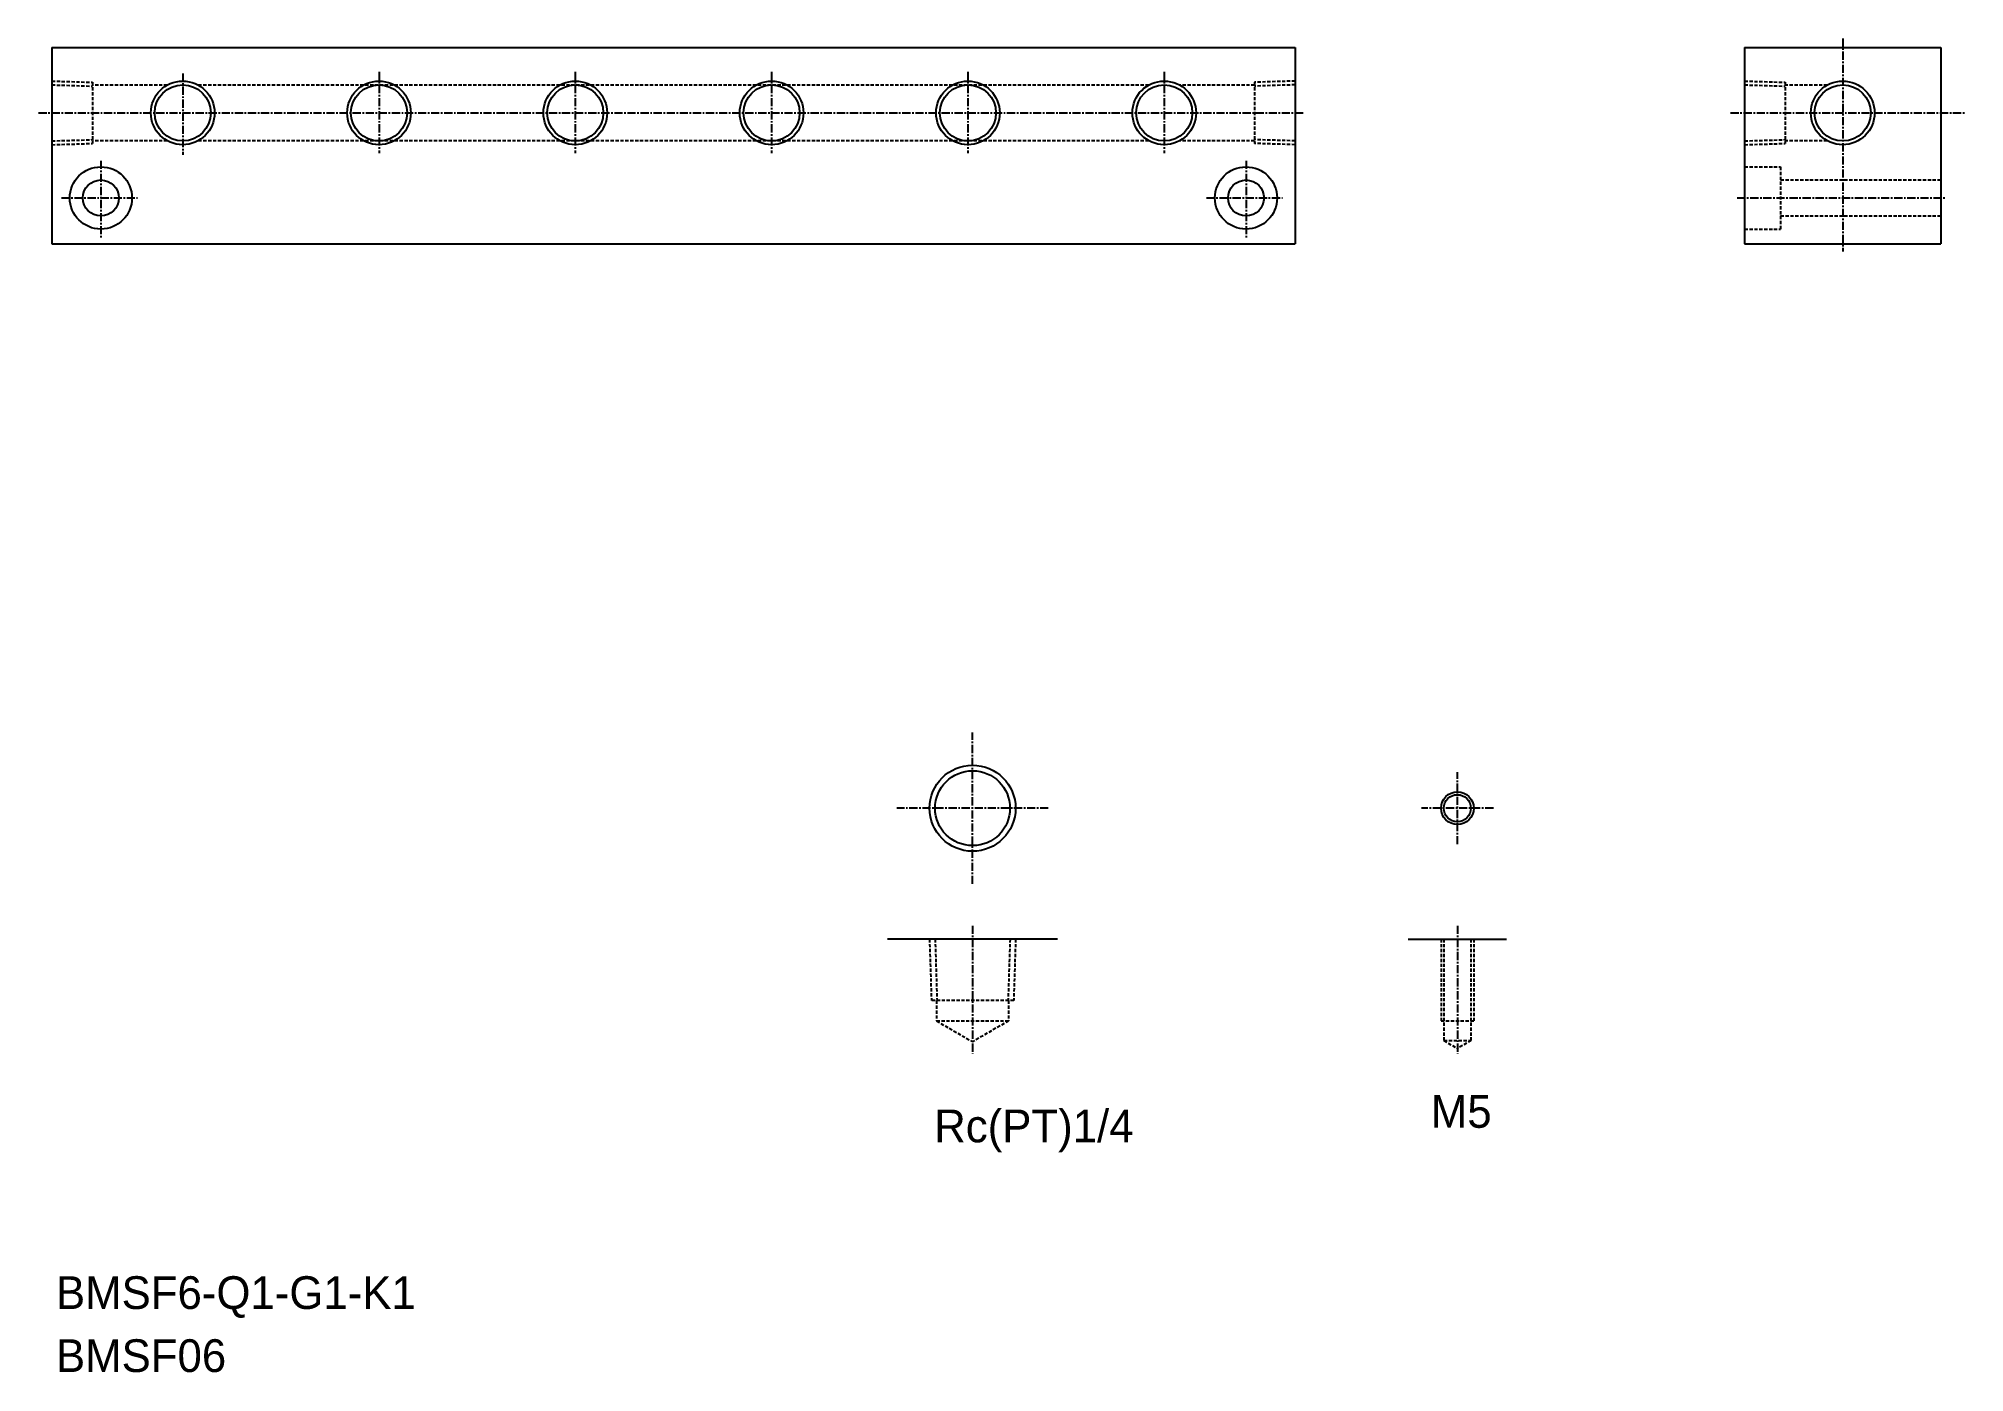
# Model space of a CAD drawing. Extents: x 1285 to 1899, y 4172 to 5110.
# Drawn here: x 1605 to 1899.3, y 4906.1 to 5109.9 of the extents above.
import ezdxf
from ezdxf.enums import TextEntityAlignment as Align

# ---------------------------------------------------------------- set-up
doc = ezdxf.new("R2010")
doc.units = 0
doc.linetypes.add('CENTER', pattern=[2, 1.25, -0.25, 0.25, -0.25])
doc.linetypes.add('DASHED', pattern=[0.75, 0.5, -0.25])
doc.layers.get('0').update_dxf_attribs({"linetype": 'CONTINUOUS'})
doc.layers.add('CENTER', color=1, linetype='CENTER')

msp = doc.modelspace()

# ---------------------------------------------------------------- linework, layer by layer
at = {"color": 7, "linetype": 'CONTINUOUS'}
for p, q in [((1607.001, 5108.496), (1797.001, 5108.496)), ((1607.001, 5108.496), (1607.001, 5078.496)), ((1797.001, 5108.496), (1797.001, 5078.496)), ((1865.687, 5108.496), (1895.687, 5108.496)), ((1865.687, 5108.496), (1865.687, 5078.496)), ((1895.687, 5108.496), (1895.687, 5078.496)), ((1607.001, 5078.496), (1797.001, 5078.496)), ((1865.687, 5078.496), (1895.687, 5078.496)), ((1760.71, 4972.272), (1734.71, 4972.272)), ((1814.303, 4972.272), (1829.303, 4972.272))]:
    msp.add_line(p, q, dxfattribs=at)
at = {"color": 3, "linetype": 'DASHED'}
for p, q in [((1607.001, 5103.36), (1613.201, 5103.166)), ((1607.001, 5102.779), (1613.201, 5102.585)), ((1613.201, 5103.166), (1613.201, 5093.825)), ((1624.635, 5102.746), (1613.201, 5102.746)), ((1774.635, 5102.746), (1629.367, 5102.746)), ((1790.801, 5102.746), (1779.367, 5102.746)), ((1797.001, 5103.36), (1790.801, 5103.166)), ((1790.801, 5103.166), (1790.801, 5093.825)), ((1797.001, 5102.779), (1790.801, 5102.585)), ((1865.687, 5103.36), (1871.887, 5103.166)), ((1865.687, 5102.779), (1871.887, 5102.585)), ((1871.887, 5103.166), (1871.887, 5093.825)), ((1878.321, 5102.746), (1871.887, 5102.746)), ((1607.001, 5094.213), (1613.201, 5094.406)), ((1607.001, 5093.632), (1613.201, 5093.825)), ((1624.635, 5094.246), (1613.201, 5094.246)), ((1774.635, 5094.246), (1629.367, 5094.246)), ((1790.801, 5094.246), (1779.367, 5094.246)), ((1797.001, 5094.213), (1790.801, 5094.406)), ((1797.001, 5093.632), (1790.801, 5093.825)), ((1865.687, 5094.213), (1871.887, 5094.406)), ((1865.687, 5093.632), (1871.887, 5093.825)), ((1878.321, 5094.246), (1871.887, 5094.246)), ((1865.687, 5090.246), (1871.187, 5090.246)), ((1871.187, 5090.246), (1871.187, 5080.746)), ((1871.187, 5088.246), (1895.687, 5088.246)), ((1865.687, 5080.746), (1871.187, 5080.746)), ((1871.187, 5082.746), (1895.687, 5082.746)), ((1741.132, 4972.272), (1741.425, 4962.872)), ((1741.988, 4972.272), (1742.281, 4962.872)), ((1753.433, 4972.272), (1753.139, 4962.872)), ((1754.289, 4972.272), (1753.995, 4962.872)), ((1819.303, 4972.272), (1819.303, 4959.772)), ((1819.736, 4972.272), (1819.736, 4956.772)), ((1823.87, 4972.272), (1823.87, 4956.772)), ((1824.303, 4972.272), (1824.303, 4959.772)), ((1753.995, 4962.872), (1741.425, 4962.872)), ((1742.21, 4962.872), (1742.21, 4959.772)), ((1753.21, 4962.872), (1753.21, 4959.772)), ((1742.21, 4959.772), (1753.21, 4959.772)), ((1742.21, 4959.772), (1747.71, 4956.597)), ((1753.21, 4959.772), (1747.71, 4956.597)), ((1819.303, 4959.772), (1824.303, 4959.772)), ((1819.736, 4956.772), (1821.803, 4955.579)), ((1819.736, 4956.772), (1823.87, 4956.772)), ((1823.87, 4956.772), (1821.803, 4955.579))]:
    msp.add_line(p, q, dxfattribs=at)
for p, q in [((1865.687, 5100.996), (1865.687, 5100.996)), ((1865.687, 5093.496), (1865.687, 5093.496))]:
    msp.add_line(p, q)
at = {"color": 3, "linetype": 'CONTINUOUS'}
for centre, radius in [((1627.001, 5098.496), 4.864), ((1657.001, 5098.496), 4.864), ((1687.001, 5098.496), 4.864), ((1717.001, 5098.496), 4.864), ((1747.001, 5098.496), 4.864), ((1777.001, 5098.496), 4.864), ((1880.687, 5098.496), 4.864), ((1747.71, 4992.272), 6.578), ((1821.803, 4992.272), 2.5)]:
    msp.add_circle(centre, radius, dxfattribs=at)
at = {"color": 7, "linetype": 'CONTINUOUS'}
for centre, radius in [((1627.001, 5098.496), 4.283), ((1657.001, 5098.496), 4.283), ((1687.001, 5098.496), 4.283), ((1717.001, 5098.496), 4.283), ((1747.001, 5098.496), 4.283), ((1777.001, 5098.496), 4.283), ((1880.687, 5098.496), 4.283), ((1614.501, 5085.496), 4.75), ((1789.501, 5085.496), 4.75), ((1614.501, 5085.496), 2.75), ((1789.501, 5085.496), 2.75), ((1747.71, 4992.272), 5.722), ((1821.803, 4992.272), 2.067)]:
    msp.add_circle(centre, radius, dxfattribs=at)
at = {"layer": 'CENTER', "color": 1, "linetype": 'CENTER'}
for p, q in [((1880.687, 5109.855), (1880.687, 5077.334)), ((1627.001, 5104.522), (1627.001, 5092.101)), ((1657.001, 5104.754), (1657.001, 5092.333)), ((1687.001, 5104.754), (1687.001, 5092.333)), ((1717.001, 5104.754), (1717.001, 5092.333)), ((1747.001, 5104.754), (1747.001, 5092.333)), ((1777.001, 5104.754), (1777.001, 5092.333)), ((1604.967, 5098.496), (1798.282, 5098.496)), ((1863.544, 5098.496), (1899.299, 5098.496)), ((1614.501, 5091.195), (1614.501, 5079.263)), ((1789.501, 5091.195), (1789.501, 5079.263)), ((1608.458, 5085.496), (1620.076, 5085.496)), ((1783.458, 5085.496), (1795.076, 5085.496)), ((1864.557, 5085.496), (1896.447, 5085.496)), ((1747.71, 4980.694), (1747.71, 5003.851)), ((1821.803, 4986.772), (1821.803, 4997.772)), ((1759.289, 4992.272), (1736.132, 4992.272)), ((1827.303, 4992.272), (1816.303, 4992.272)), ((1747.71, 4974.306), (1747.71, 4954.772)), ((1821.803, 4974.306), (1821.803, 4954.772))]:
    msp.add_line(p, q, dxfattribs=at)

# ---------------------------------------------------------------- texts
at = {"color": 7, "linetype": 'CONTINUOUS'}
for s, p in [('M5', (1827.041, 4945.949)), ('Rc(PT)1/4', (1772.312, 4943.727))]:
    msp.add_text(s, height=5, dxfattribs=at).set_placement(p, align=Align.MIDDLE_RIGHT)
for s, p in [('BMSF6-Q1-G1-K1', (1607.637, 4915.768)), ('BMSF06', (1607.637, 4906.141))]:
    msp.add_text(s, height=5, dxfattribs=at).set_placement(p)

doc.saveas('drawing.dxf')
